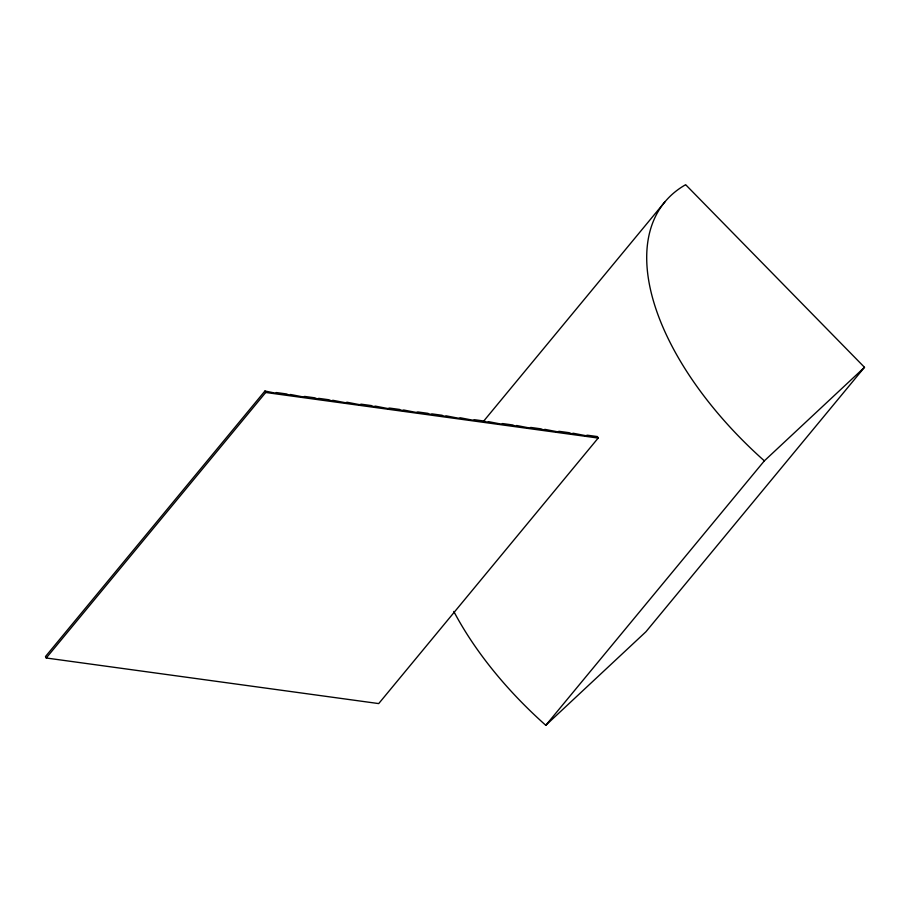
<?xml version="1.0" encoding="UTF-8"?>
<svg xmlns="http://www.w3.org/2000/svg" width="910" height="910" viewBox="0 0 910 910"><rect width="100%" height="100%" fill="white"/><g stroke="black" fill="none" stroke-linecap="round" stroke-linejoin="round"><path stroke-width="1.36" d="M264.958 390.993L45.5 656.519L46.239 657.998L378.708 703.589L598.166 438.063L597.426 436.572L587.428 435.207L585.733 435.662L573.289 433.262L571.594 433.729L569.159 432.694L559.149 431.329L557.455 431.784L545.022 429.384L543.327 429.85L540.893 428.826L530.883 427.45L529.188 427.916L516.743 425.516L515.049 425.971L512.614 424.947L502.616 423.571L500.921 424.037L488.477 421.637L486.782 422.092L484.347 421.068L474.337 419.692L472.643 420.158L460.21 417.758L458.515 418.225L446.071 415.825L444.376 416.279L441.941 415.256L431.932 413.879L430.237 414.346L427.802 413.322L417.804 411.946L416.109 412.401L403.665 410.012L401.97 410.467L399.536 409.443L389.525 408.067L387.831 408.533L375.386 406.133L373.703 406.588L371.269 405.564L361.259 404.188L359.564 404.654L347.12 402.254L345.425 402.721L332.98 400.32L331.286 400.775L328.863 399.752L318.853 398.375L317.158 398.842L314.724 397.807L304.714 396.441L303.019 396.897L290.574 394.496L288.88 394.963L286.457 393.939L276.447 392.563L274.752 393.029L264.958 390.993L265.697 392.483L598.166 438.063M46.239 657.998L265.697 392.483M483.574 421.239L665.108 201.611M453.817 611.463A259.259 136.216 39.6 0 0 545.795 725.293L764.355 460.847L864.5 367.31L685.662 184.707L685.093 185.026A259.259 136.216 39.6 0 0 764.355 460.847M864.5 367.31L645.941 631.745L545.795 725.293"/></g></svg>
